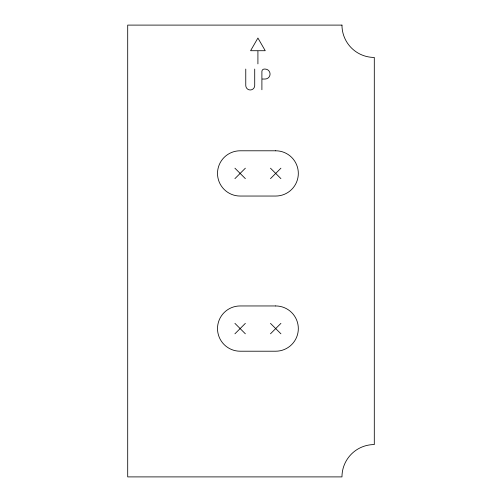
<?xml version="1.0" encoding="UTF-8"?>
<svg xmlns="http://www.w3.org/2000/svg" width="502" height="502" viewBox="0 0 502 502"><rect width="100%" height="100%" fill="white"/><g stroke="black" fill="none" stroke-linecap="round" stroke-linejoin="round"><path stroke-width="0.75" d="M234.917 178.637L245.359 168.195M270.478 178.637L280.919 168.195M234.917 333.805L245.359 323.363M270.478 333.805L280.919 323.363M257.4 50.715L250.592 50.715L257.915 38.033L265.244 50.715L257.915 50.715L257.915 63.892M262.414 79.034L265.081 79.034A4.989 4.989 0 0 0 270.07 74.051A4.989 4.989 0 0 0 265.081 69.063L264.322 69.063A2.422 2.422 0 0 0 261.9 71.491L261.9 89.751M270.478 168.195L280.919 178.637M234.917 168.195L245.359 178.637M270.478 323.363L280.919 333.805M234.917 323.363L245.359 333.805M254.715 69.063L254.715 85.503A4.474 4.474 0 0 1 250.241 89.977A4.474 4.474 0 0 1 245.767 85.503L245.767 69.063M341.969 25.1L127.703 25.1L127.703 476.9L341.969 476.9A32.329 32.329 0 0 1 374.297 444.571L374.297 57.429A32.329 32.329 0 0 1 341.969 25.1M275.698 150.788L240.138 150.788A22.628 22.628 0 0 0 217.51 173.416A22.628 22.628 0 0 0 240.138 196.044L275.698 196.044A22.628 22.628 0 0 0 298.326 173.416A22.628 22.628 0 0 0 275.698 150.788M275.698 305.956L240.138 305.956A22.628 22.628 0 0 0 217.51 328.584A22.628 22.628 0 0 0 240.138 351.212L275.698 351.212A22.628 22.628 0 0 0 298.326 328.584A22.628 22.628 0 0 0 275.698 305.956"/></g></svg>
